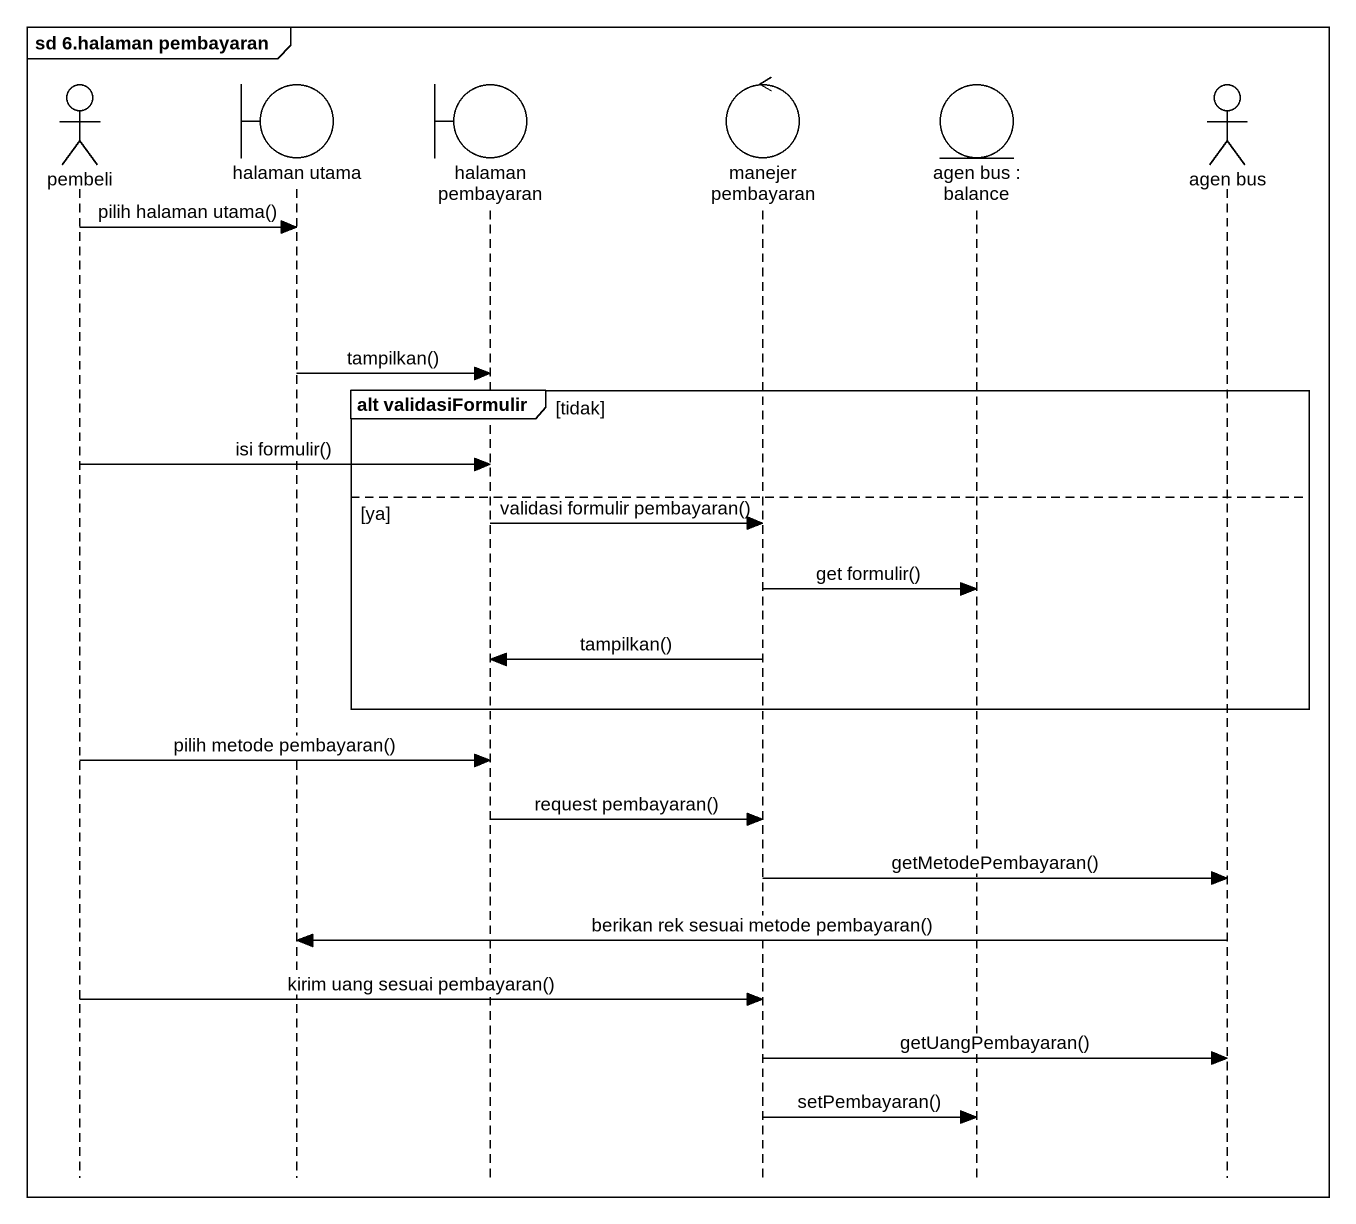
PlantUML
@startuml
mainframe sd 6.halaman pembayaran
hide footbox
actor pembeli
boundary "halaman utama" as halaman_utama
boundary "halaman pembayaran" as halaman_pembayaran
control "manejer pembayaran" as manejer_pembayaran
entity "agen bus : balance" as agen_bus_balance
actor "agen bus" as agen_bus

pembeli -> halaman_utama : pilih halaman utama()
halaman_utama -> halaman_pembayaran : tampilkan()
group alt validasiFormulir [tidak]
  pembeli -> halaman_pembayaran : isi formulir()
else ya
  halaman_pembayaran -> manejer_pembayaran : validasi formulir pembayaran()
  manejer_pembayaran -> agen_bus_balance : get formulir()
  manejer_pembayaran -> halaman_pembayaran : tampilkan()
end
pembeli -> halaman_pembayaran : pilih metode pembayaran()
halaman_pembayaran -> manejer_pembayaran : request pembayaran()
manejer_pembayaran -> agen_bus : getMetodePembayaran()
agen_bus -> halaman_utama : berikan rek sesuai metode pembayaran()
pembeli -> manejer_pembayaran : kirim uang sesuai pembayaran()
manejer_pembayaran -> agen_bus : getUangPembayaran()
manejer_pembayaran -> agen_bus_balance : setPembayaran()
@enduml
